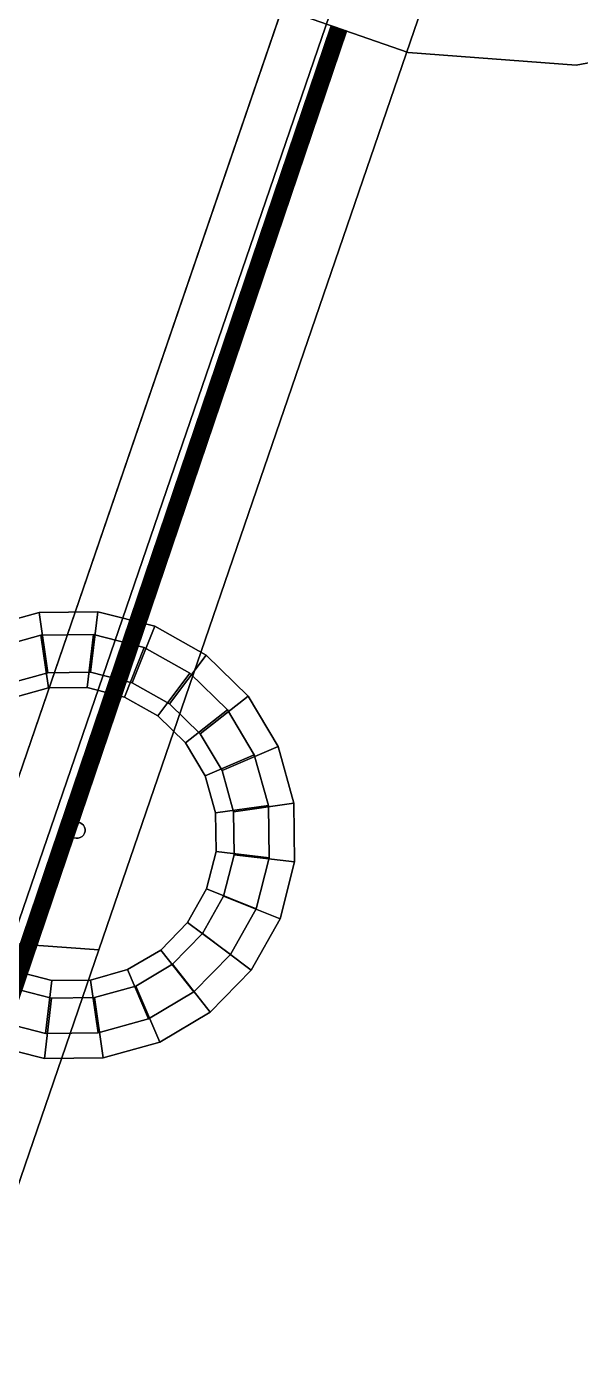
# Model space of a CAD drawing. Header units: inches. Extents: x -2 to 2474, y 1 to 287.
# Drawn here: x 166.572 to 166.795, y 174.72 to 175.261 of the extents above; entities that cross this region are included whole.
import ezdxf

# ---------------------------------------------------------------- set-up
doc = ezdxf.new("R2010")
doc.units = ezdxf.units.IN
doc.header["$MEASUREMENT"] = 0
doc.layers.add('DLX_LUM', color=7, linetype='Continuous', true_color=0xffd400)

msp = doc.modelspace()

# ---------------------------------------------------------------- linework, layer by layer
at = {"layer": 'DLX_LUM'}
for points in [[(166.74623, 175.47565, 0), (166.54977, 174.90265, 0)], [(166.54977, 174.90265, 0), (166.74623, 175.47565, 0)], [(166.74319, 175.46679, 0), (166.54977, 174.90265, 0)], [(166.54977, 174.90265, 0), (166.74319, 175.46679, 0)], [(166.56608, 174.89168, 0), (166.76189, 175.46279, 0)], [(166.76189, 175.46279, 0), (166.56608, 174.89168, 0)], [(166.76189, 175.46279, 0), (166.56608, 174.89168, 0)], [(166.56608, 174.89168, 0), (166.76189, 175.46279, 0)], [(166.79519, 175.45418, 0), (166.6015, 174.88925, 0)], [(166.6015, 174.88925, 0), (166.79519, 175.45418, 0)], [(166.6015, 174.88925, 0), (166.79519, 175.45418, 0)], [(166.79519, 175.45418, 0), (166.6015, 174.88925, 0)], [(166.72607, 175.2508, 0), (166.66196, 175.27327, 0)], [(166.66196, 175.27327, 0), (166.72607, 175.2508, 0)], [(166.66196, 175.27327, 0), (166.72607, 175.2508, 0)], [(166.72607, 175.2508, 0), (166.66196, 175.27327, 0)], [(166.20356, 173.80926, 0), (166.69542, 175.26155, 0)], [(166.69542, 175.26155, 0), (166.20356, 173.80926, 0)], [(166.20367, 173.80816, 0), (166.69586, 175.26139, 0)], [(166.69586, 175.26139, 0), (166.20367, 173.80816, 0)], [(166.20368, 173.81048, 0), (166.69517, 175.26163, 0)], [(166.69517, 175.26163, 0), (166.20368, 173.81048, 0)], [(166.20403, 173.80724, 0), (166.69646, 175.26118, 0)], [(166.69646, 175.26118, 0), (166.20403, 173.80724, 0)], [(166.69512, 175.26165, 0), (166.20405, 173.81172, 0)], [(166.20405, 173.81172, 0), (166.69512, 175.26165, 0)], [(166.2046, 173.80657, 0), (166.69717, 175.26093, 0)], [(166.69717, 175.26093, 0), (166.2046, 173.80657, 0)], [(166.69528, 175.2616, 0), (166.20463, 173.81291, 0)], [(166.20463, 173.81291, 0), (166.69528, 175.2616, 0)], [(166.20535, 173.80619, 0), (166.69796, 175.26066, 0)], [(166.69796, 175.26066, 0), (166.20535, 173.80619, 0)], [(166.69564, 175.26147, 0), (166.20538, 173.81396, 0)], [(166.20538, 173.81396, 0), (166.69564, 175.26147, 0)], [(166.20623, 173.80614, 0), (166.69875, 175.26038, 0)], [(166.69875, 175.26038, 0), (166.20623, 173.80614, 0)], [(166.69616, 175.26129, 0), (166.20626, 173.8148, 0)], [(166.20626, 173.8148, 0), (166.69616, 175.26129, 0)], [(166.20716, 173.80641, 0), (166.69951, 175.26011, 0)], [(166.69951, 175.26011, 0), (166.20716, 173.80641, 0)], [(166.69683, 175.26105, 0), (166.2072, 173.81538, 0)], [(166.2072, 173.81538, 0), (166.69683, 175.26105, 0)], [(166.2081, 173.80698, 0), (166.70018, 175.25988, 0)], [(166.70018, 175.25988, 0), (166.2081, 173.80698, 0)], [(166.69759, 175.26079, 0), (166.20814, 173.81565, 0)], [(166.20814, 173.81565, 0), (166.69759, 175.26079, 0)], [(166.20898, 173.80783, 0), (166.7007, 175.25969, 0)], [(166.7007, 175.25969, 0), (166.20898, 173.80783, 0)], [(166.69838, 175.26051, 0), (166.20901, 173.81559, 0)], [(166.20901, 173.81559, 0), (166.69838, 175.26051, 0)], [(166.20973, 173.80888, 0), (166.70106, 175.25957, 0)], [(166.70106, 175.25957, 0), (166.20973, 173.80888, 0)], [(166.69917, 175.26023, 0), (166.20976, 173.81522, 0)], [(166.20976, 173.81522, 0), (166.69917, 175.26023, 0)], [(166.21031, 173.81007, 0), (166.70122, 175.25952, 0)], [(166.70122, 175.25952, 0), (166.21031, 173.81007, 0)], [(166.69988, 175.25999, 0), (166.21033, 173.81455, 0)], [(166.21033, 173.81455, 0), (166.69988, 175.25999, 0)], [(166.70117, 175.25953, 0), (166.21068, 173.81131, 0)], [(166.21068, 173.81131, 0), (166.70117, 175.25953, 0)], [(166.70048, 175.25978, 0), (166.21069, 173.81363, 0)], [(166.21069, 173.81363, 0), (166.70048, 175.25978, 0)], [(166.70092, 175.25962, 0), (166.21081, 173.81253, 0)], [(166.21081, 173.81253, 0), (166.70092, 175.25962, 0)], [(166.69646, 175.26118, 0), (166.69586, 175.26139, 0)], [(166.69586, 175.26139, 0), (166.69646, 175.26118, 0)], [(166.69616, 175.26129, 0), (166.69683, 175.26105, 0)], [(166.69683, 175.26105, 0), (166.69616, 175.26129, 0)], [(166.69717, 175.26093, 0), (166.69646, 175.26118, 0)], [(166.69646, 175.26118, 0), (166.69717, 175.26093, 0)], [(166.69683, 175.26105, 0), (166.69759, 175.26079, 0)], [(166.69759, 175.26079, 0), (166.69683, 175.26105, 0)], [(166.69796, 175.26066, 0), (166.69717, 175.26093, 0)], [(166.69717, 175.26093, 0), (166.69796, 175.26066, 0)], [(166.69759, 175.26079, 0), (166.69838, 175.26051, 0)], [(166.69838, 175.26051, 0), (166.69759, 175.26079, 0)], [(166.69875, 175.26038, 0), (166.69796, 175.26066, 0)], [(166.69796, 175.26066, 0), (166.69875, 175.26038, 0)], [(166.69838, 175.26051, 0), (166.69917, 175.26023, 0)], [(166.69917, 175.26023, 0), (166.69838, 175.26051, 0)], [(166.69951, 175.26011, 0), (166.69875, 175.26038, 0)], [(166.69875, 175.26038, 0), (166.69951, 175.26011, 0)], [(166.69917, 175.26023, 0), (166.69988, 175.25999, 0)], [(166.69988, 175.25999, 0), (166.69917, 175.26023, 0)], [(166.70018, 175.25988, 0), (166.69951, 175.26011, 0)], [(166.69951, 175.26011, 0), (166.70018, 175.25988, 0)], [(166.69988, 175.25999, 0), (166.70048, 175.25978, 0)], [(166.70048, 175.25978, 0), (166.69988, 175.25999, 0)], [(166.7007, 175.25969, 0), (166.70018, 175.25988, 0)], [(166.70018, 175.25988, 0), (166.7007, 175.25969, 0)], [(166.70048, 175.25978, 0), (166.70092, 175.25962, 0)], [(166.70092, 175.25962, 0), (166.70048, 175.25978, 0)], [(166.70106, 175.25957, 0), (166.7007, 175.25969, 0)], [(166.7007, 175.25969, 0), (166.70106, 175.25957, 0)], [(166.70092, 175.25962, 0), (166.70117, 175.25953, 0)], [(166.70117, 175.25953, 0), (166.70092, 175.25962, 0)], [(166.70122, 175.25952, 0), (166.70106, 175.25957, 0)], [(166.70106, 175.25957, 0), (166.70122, 175.25952, 0)], [(166.70117, 175.25953, 0), (166.70122, 175.25952, 0)], [(166.70122, 175.25952, 0), (166.70117, 175.25953, 0)], [(166.86058, 175.25828, 0), (166.79381, 175.24569, 0)], [(166.79381, 175.24569, 0), (166.86058, 175.25828, 0)], [(166.79381, 175.24569, 0), (166.86058, 175.25828, 0)], [(166.86058, 175.25828, 0), (166.79381, 175.24569, 0)], [(166.79381, 175.24569, 0), (166.72607, 175.2508, 0)], [(166.72607, 175.2508, 0), (166.79381, 175.24569, 0)], [(166.72607, 175.2508, 0), (166.72607, 175.2508, 0)], [(166.72607, 175.2508, 0), (166.79381, 175.24569, 0)], [(166.79381, 175.24569, 0), (166.72607, 175.2508, 0)], [(166.72607, 175.2508, 0), (166.72607, 175.2508, 0)], [(166.79381, 175.24569, 0), (166.79381, 175.24569, 0)], [(166.79381, 175.24569, 0), (166.79381, 175.24569, 0)], [(166.57739, 175.02518, 0), (166.55459, 175.01878, 0)], [(166.55459, 175.01878, 0), (166.57739, 175.02518, 0)], [(166.60106, 175.02546, 0), (166.57739, 175.02518, 0)], [(166.57739, 175.02518, 0), (166.60106, 175.02546, 0)], [(166.58087, 175.00089, 0), (166.57739, 175.02518, 0)], [(166.57739, 175.02518, 0), (166.58087, 175.00089, 0)], [(166.59815, 175.00109, 0), (166.60106, 175.02546, 0)], [(166.60106, 175.02546, 0), (166.59815, 175.00109, 0)], [(166.624, 175.0196, 0), (166.60106, 175.02546, 0)], [(166.60106, 175.02546, 0), (166.624, 175.0196, 0)], [(166.61488, 174.99682, 0), (166.624, 175.0196, 0)], [(166.624, 175.0196, 0), (166.61488, 174.99682, 0)], [(166.64465, 175.00801, 0), (166.624, 175.0196, 0)], [(166.624, 175.0196, 0), (166.64465, 175.00801, 0)], [(166.57812, 175.01604, 0), (166.55777, 175.01033, 0)], [(166.55777, 175.01033, 0), (166.57812, 175.01604, 0)], [(166.59926, 175.01629, 0), (166.57812, 175.01604, 0)], [(166.57812, 175.01604, 0), (166.59926, 175.01629, 0)], [(166.57812, 175.01604, 0), (166.58118, 174.99475, 0)], [(166.58118, 174.99475, 0), (166.57812, 175.01604, 0)], [(166.59926, 175.01629, 0), (166.59671, 174.99493, 0)], [(166.59671, 174.99493, 0), (166.59926, 175.01629, 0)], [(166.61975, 175.01106, 0), (166.59926, 175.01629, 0)], [(166.59926, 175.01629, 0), (166.61975, 175.01106, 0)], [(166.61975, 175.01106, 0), (166.61175, 174.99109, 0)], [(166.61175, 174.99109, 0), (166.61975, 175.01106, 0)], [(166.63818, 175.00071, 0), (166.61975, 175.01106, 0)], [(166.61975, 175.01106, 0), (166.63818, 175.00071, 0)], [(166.62994, 174.98836, 0), (166.64465, 175.00801, 0)], [(166.64465, 175.00801, 0), (166.62994, 174.98836, 0)], [(166.66159, 174.99146, 0), (166.64465, 175.00801, 0)], [(166.64465, 175.00801, 0), (166.66159, 174.99146, 0)], [(166.56425, 174.99622, 0), (166.58087, 175.00089, 0)], [(166.58087, 175.00089, 0), (166.56425, 174.99622, 0)], [(166.58087, 175.00089, 0), (166.59815, 175.00109, 0)], [(166.59815, 175.00109, 0), (166.58087, 175.00089, 0)], [(166.59815, 175.00109, 0), (166.61488, 174.99682, 0)], [(166.61488, 174.99682, 0), (166.59815, 175.00109, 0)], [(166.61488, 174.99682, 0), (166.62994, 174.98836, 0)], [(166.62994, 174.98836, 0), (166.61488, 174.99682, 0)], [(166.63818, 175.00071, 0), (166.62529, 174.98349, 0)], [(166.62529, 174.98349, 0), (166.63818, 175.00071, 0)], [(166.65331, 174.98594, 0), (166.63818, 175.00071, 0)], [(166.63818, 175.00071, 0), (166.65331, 174.98594, 0)], [(166.56623, 174.99056, 0), (166.58118, 174.99475, 0)], [(166.58118, 174.99475, 0), (166.56623, 174.99056, 0)], [(166.58118, 174.99475, 0), (166.59671, 174.99493, 0)], [(166.59671, 174.99493, 0), (166.58118, 174.99475, 0)], [(166.59671, 174.99493, 0), (166.61175, 174.99109, 0)], [(166.61175, 174.99109, 0), (166.59671, 174.99493, 0)], [(166.64229, 174.97629, 0), (166.66159, 174.99146, 0)], [(166.66159, 174.99146, 0), (166.64229, 174.97629, 0)], [(166.67367, 174.9711, 0), (166.66159, 174.99146, 0)], [(166.66159, 174.99146, 0), (166.67367, 174.9711, 0)], [(166.61175, 174.99109, 0), (166.62529, 174.98349, 0)], [(166.62529, 174.98349, 0), (166.61175, 174.99109, 0)], [(166.62994, 174.98836, 0), (166.64229, 174.97629, 0)], [(166.64229, 174.97629, 0), (166.62994, 174.98836, 0)], [(166.65331, 174.98594, 0), (166.6364, 174.97264, 0)], [(166.6364, 174.97264, 0), (166.65331, 174.98594, 0)], [(166.66409, 174.96775, 0), (166.65331, 174.98594, 0)], [(166.65331, 174.98594, 0), (166.66409, 174.96775, 0)], [(166.62529, 174.98349, 0), (166.6364, 174.97264, 0)], [(166.6364, 174.97264, 0), (166.62529, 174.98349, 0)], [(166.64229, 174.97629, 0), (166.65111, 174.96144, 0)], [(166.65111, 174.96144, 0), (166.64229, 174.97629, 0)], [(166.6364, 174.97264, 0), (166.64432, 174.95929, 0)], [(166.64432, 174.95929, 0), (166.6364, 174.97264, 0)], [(166.65111, 174.96144, 0), (166.67367, 174.9711, 0)], [(166.67367, 174.9711, 0), (166.65111, 174.96144, 0)], [(166.68007, 174.9483, 0), (166.67367, 174.9711, 0)], [(166.67367, 174.9711, 0), (166.68007, 174.9483, 0)], [(166.66409, 174.96775, 0), (166.64432, 174.95929, 0)], [(166.64432, 174.95929, 0), (166.66409, 174.96775, 0)], [(166.6698, 174.9474, 0), (166.66409, 174.96775, 0)], [(166.66409, 174.96775, 0), (166.6698, 174.9474, 0)], [(166.64432, 174.95929, 0), (166.64851, 174.94434, 0)], [(166.64851, 174.94434, 0), (166.64432, 174.95929, 0)], [(166.65111, 174.96144, 0), (166.65577, 174.94481, 0)], [(166.65577, 174.94481, 0), (166.65111, 174.96144, 0)], [(166.65577, 174.94481, 0), (166.68007, 174.9483, 0)], [(166.68007, 174.9483, 0), (166.65577, 174.94481, 0)], [(166.68035, 174.92462, 0), (166.68007, 174.9483, 0)], [(166.68007, 174.9483, 0), (166.68035, 174.92462, 0)], [(166.6698, 174.9474, 0), (166.64851, 174.94434, 0)], [(166.64851, 174.94434, 0), (166.6698, 174.9474, 0)], [(166.64851, 174.94434, 0), (166.6487, 174.92881, 0)], [(166.6487, 174.92881, 0), (166.64851, 174.94434, 0)], [(166.65577, 174.94481, 0), (166.65598, 174.92753, 0)], [(166.65598, 174.92753, 0), (166.65577, 174.94481, 0)], [(166.67006, 174.92626, 0), (166.6698, 174.9474, 0)], [(166.6698, 174.9474, 0), (166.67006, 174.92626, 0)], [(166.58968, 174.93859, 0), (166.58947, 174.93777, 0)], [(166.58947, 174.93777, 0), (166.58968, 174.93859, 0)], [(166.58947, 174.93777, 0), (166.58968, 174.93859, 0)], [(166.58968, 174.93859, 0), (166.58947, 174.93777, 0)], [(166.58947, 174.93777, 0), (166.58948, 174.93692, 0)], [(166.58948, 174.93692, 0), (166.58947, 174.93777, 0)], [(166.58947, 174.93777, 0), (166.58947, 174.93777, 0)], [(166.58948, 174.93692, 0), (166.58947, 174.93777, 0)], [(166.58947, 174.93777, 0), (166.58947, 174.93777, 0)], [(166.58947, 174.93777, 0), (166.58948, 174.93692, 0)], [(166.59009, 174.93933, 0), (166.58968, 174.93859, 0)], [(166.58968, 174.93859, 0), (166.59009, 174.93933, 0)], [(166.58968, 174.93859, 0), (166.59009, 174.93933, 0)], [(166.59009, 174.93933, 0), (166.58968, 174.93859, 0)], [(166.58968, 174.93859, 0), (166.58968, 174.93859, 0)], [(166.58968, 174.93859, 0), (166.58968, 174.93859, 0)], [(166.59069, 174.93993, 0), (166.59009, 174.93933, 0)], [(166.59009, 174.93933, 0), (166.59069, 174.93993, 0)], [(166.59009, 174.93933, 0), (166.59069, 174.93993, 0)], [(166.59069, 174.93993, 0), (166.59009, 174.93933, 0)], [(166.59009, 174.93933, 0), (166.59009, 174.93933, 0)], [(166.59009, 174.93933, 0), (166.59009, 174.93933, 0)], [(166.59141, 174.94036, 0), (166.59069, 174.93993, 0)], [(166.59069, 174.93993, 0), (166.59141, 174.94036, 0)], [(166.59069, 174.93993, 0), (166.59141, 174.94036, 0)], [(166.59141, 174.94036, 0), (166.59069, 174.93993, 0)], [(166.59069, 174.93993, 0), (166.59069, 174.93993, 0)], [(166.59069, 174.93993, 0), (166.59069, 174.93993, 0)], [(166.59223, 174.94059, 0), (166.59141, 174.94036, 0)], [(166.59141, 174.94036, 0), (166.59223, 174.94059, 0)], [(166.59141, 174.94036, 0), (166.59223, 174.94059, 0)], [(166.59223, 174.94059, 0), (166.59141, 174.94036, 0)], [(166.59141, 174.94036, 0), (166.59141, 174.94036, 0)], [(166.59141, 174.94036, 0), (166.59141, 174.94036, 0)], [(166.59307, 174.9406, 0), (166.59223, 174.94059, 0)], [(166.59223, 174.94059, 0), (166.59307, 174.9406, 0)], [(166.59223, 174.94059, 0), (166.59307, 174.9406, 0)], [(166.59307, 174.9406, 0), (166.59223, 174.94059, 0)], [(166.59223, 174.94059, 0), (166.59223, 174.94059, 0)], [(166.59223, 174.94059, 0), (166.59223, 174.94059, 0)], [(166.59389, 174.94039, 0), (166.59307, 174.9406, 0)], [(166.59307, 174.9406, 0), (166.59389, 174.94039, 0)], [(166.59307, 174.9406, 0), (166.59307, 174.9406, 0)], [(166.59307, 174.9406, 0), (166.59389, 174.94039, 0)], [(166.59389, 174.94039, 0), (166.59307, 174.9406, 0)], [(166.59307, 174.9406, 0), (166.59307, 174.9406, 0)], [(166.59463, 174.93998, 0), (166.59389, 174.94039, 0)], [(166.59389, 174.94039, 0), (166.59463, 174.93998, 0)], [(166.59389, 174.94039, 0), (166.59389, 174.94039, 0)], [(166.59389, 174.94039, 0), (166.59463, 174.93998, 0)], [(166.59463, 174.93998, 0), (166.59389, 174.94039, 0)], [(166.59389, 174.94039, 0), (166.59389, 174.94039, 0)], [(166.59523, 174.93939, 0), (166.59463, 174.93998, 0)], [(166.59463, 174.93998, 0), (166.59523, 174.93939, 0)], [(166.59463, 174.93998, 0), (166.59463, 174.93998, 0)], [(166.59463, 174.93998, 0), (166.59523, 174.93939, 0)], [(166.59523, 174.93939, 0), (166.59463, 174.93998, 0)], [(166.59463, 174.93998, 0), (166.59463, 174.93998, 0)], [(166.59567, 174.93866, 0), (166.59523, 174.93939, 0)], [(166.59523, 174.93939, 0), (166.59567, 174.93866, 0)], [(166.59523, 174.93939, 0), (166.59523, 174.93939, 0)], [(166.59523, 174.93939, 0), (166.59567, 174.93866, 0)], [(166.59567, 174.93866, 0), (166.59523, 174.93939, 0)], [(166.59523, 174.93939, 0), (166.59523, 174.93939, 0)], [(166.59589, 174.93784, 0), (166.59567, 174.93866, 0)], [(166.59567, 174.93866, 0), (166.59589, 174.93784, 0)], [(166.59567, 174.93866, 0), (166.59567, 174.93866, 0)], [(166.59567, 174.93866, 0), (166.59589, 174.93784, 0)], [(166.59589, 174.93784, 0), (166.59567, 174.93866, 0)], [(166.59567, 174.93866, 0), (166.59567, 174.93866, 0)], [(166.59591, 174.937, 0), (166.59589, 174.93784, 0)], [(166.59589, 174.93784, 0), (166.59591, 174.937, 0)], [(166.59589, 174.93784, 0), (166.59589, 174.93784, 0)], [(166.59589, 174.93784, 0), (166.59591, 174.937, 0)], [(166.59591, 174.937, 0), (166.59589, 174.93784, 0)], [(166.59589, 174.93784, 0), (166.59589, 174.93784, 0)], [(166.58948, 174.93692, 0), (166.58971, 174.93611, 0)], [(166.58971, 174.93611, 0), (166.58948, 174.93692, 0)], [(166.58948, 174.93692, 0), (166.58948, 174.93692, 0)], [(166.58971, 174.93611, 0), (166.58948, 174.93692, 0)], [(166.58948, 174.93692, 0), (166.58948, 174.93692, 0)], [(166.58948, 174.93692, 0), (166.58971, 174.93611, 0)], [(166.58971, 174.93611, 0), (166.59014, 174.93538, 0)], [(166.59014, 174.93538, 0), (166.58971, 174.93611, 0)], [(166.58971, 174.93611, 0), (166.58971, 174.93611, 0)], [(166.59014, 174.93538, 0), (166.58971, 174.93611, 0)], [(166.58971, 174.93611, 0), (166.58971, 174.93611, 0)], [(166.58971, 174.93611, 0), (166.59014, 174.93538, 0)], [(166.59014, 174.93538, 0), (166.59075, 174.93479, 0)], [(166.59075, 174.93479, 0), (166.59014, 174.93538, 0)], [(166.59014, 174.93538, 0), (166.59014, 174.93538, 0)], [(166.59075, 174.93479, 0), (166.59014, 174.93538, 0)], [(166.59014, 174.93538, 0), (166.59014, 174.93538, 0)], [(166.59014, 174.93538, 0), (166.59075, 174.93479, 0)], [(166.59075, 174.93479, 0), (166.59149, 174.93438, 0)], [(166.59149, 174.93438, 0), (166.59075, 174.93479, 0)], [(166.59149, 174.93438, 0), (166.59075, 174.93479, 0)], [(166.59075, 174.93479, 0), (166.59075, 174.93479, 0)], [(166.59075, 174.93479, 0), (166.59149, 174.93438, 0)], [(166.59075, 174.93479, 0), (166.59075, 174.93479, 0)], [(166.59149, 174.93438, 0), (166.5923, 174.93417, 0)], [(166.5923, 174.93417, 0), (166.59149, 174.93438, 0)], [(166.59149, 174.93438, 0), (166.59149, 174.93438, 0)], [(166.5923, 174.93417, 0), (166.59149, 174.93438, 0)], [(166.59149, 174.93438, 0), (166.59149, 174.93438, 0)], [(166.59149, 174.93438, 0), (166.5923, 174.93417, 0)], [(166.5923, 174.93417, 0), (166.59315, 174.93418, 0)], [(166.59315, 174.93418, 0), (166.5923, 174.93417, 0)], [(166.59315, 174.93418, 0), (166.5923, 174.93417, 0)], [(166.5923, 174.93417, 0), (166.59315, 174.93418, 0)], [(166.5923, 174.93417, 0), (166.5923, 174.93417, 0)], [(166.5923, 174.93417, 0), (166.5923, 174.93417, 0)], [(166.59315, 174.93418, 0), (166.59396, 174.93441, 0)], [(166.59396, 174.93441, 0), (166.59315, 174.93418, 0)], [(166.59396, 174.93441, 0), (166.59315, 174.93418, 0)], [(166.59315, 174.93418, 0), (166.59396, 174.93441, 0)], [(166.59315, 174.93418, 0), (166.59315, 174.93418, 0)], [(166.59315, 174.93418, 0), (166.59315, 174.93418, 0)], [(166.59396, 174.93441, 0), (166.59469, 174.93484, 0)], [(166.59469, 174.93484, 0), (166.59396, 174.93441, 0)], [(166.59469, 174.93484, 0), (166.59396, 174.93441, 0)], [(166.59396, 174.93441, 0), (166.59469, 174.93484, 0)], [(166.59396, 174.93441, 0), (166.59396, 174.93441, 0)], [(166.59396, 174.93441, 0), (166.59396, 174.93441, 0)], [(166.59469, 174.93484, 0), (166.59528, 174.93544, 0)], [(166.59528, 174.93544, 0), (166.59469, 174.93484, 0)], [(166.59528, 174.93544, 0), (166.59469, 174.93484, 0)], [(166.59469, 174.93484, 0), (166.59528, 174.93544, 0)], [(166.59469, 174.93484, 0), (166.59469, 174.93484, 0)], [(166.59469, 174.93484, 0), (166.59469, 174.93484, 0)], [(166.59528, 174.93544, 0), (166.5957, 174.93618, 0)], [(166.5957, 174.93618, 0), (166.59528, 174.93544, 0)], [(166.5957, 174.93618, 0), (166.59528, 174.93544, 0)], [(166.59528, 174.93544, 0), (166.5957, 174.93618, 0)], [(166.59528, 174.93544, 0), (166.59528, 174.93544, 0)], [(166.59528, 174.93544, 0), (166.59528, 174.93544, 0)], [(166.5957, 174.93618, 0), (166.59591, 174.937, 0)], [(166.59591, 174.937, 0), (166.5957, 174.93618, 0)], [(166.59591, 174.937, 0), (166.5957, 174.93618, 0)], [(166.5957, 174.93618, 0), (166.59591, 174.937, 0)], [(166.5957, 174.93618, 0), (166.5957, 174.93618, 0)], [(166.5957, 174.93618, 0), (166.5957, 174.93618, 0)], [(166.59591, 174.937, 0), (166.59591, 174.937, 0)], [(166.59591, 174.937, 0), (166.59591, 174.937, 0)], [(166.6487, 174.92881, 0), (166.64485, 174.91377, 0)], [(166.64485, 174.91377, 0), (166.6487, 174.92881, 0)], [(166.67006, 174.92626, 0), (166.6487, 174.92881, 0)], [(166.6487, 174.92881, 0), (166.67006, 174.92626, 0)], [(166.65598, 174.92753, 0), (166.6517, 174.9108, 0)], [(166.6517, 174.9108, 0), (166.65598, 174.92753, 0)], [(166.65598, 174.92753, 0), (166.68035, 174.92462, 0)], [(166.68035, 174.92462, 0), (166.65598, 174.92753, 0)], [(166.66482, 174.90577, 0), (166.67006, 174.92626, 0)], [(166.67006, 174.92626, 0), (166.66482, 174.90577, 0)], [(166.67449, 174.90168, 0), (166.68035, 174.92462, 0)], [(166.68035, 174.92462, 0), (166.67449, 174.90168, 0)], [(166.64485, 174.91377, 0), (166.63725, 174.90023, 0)], [(166.63725, 174.90023, 0), (166.64485, 174.91377, 0)], [(166.6517, 174.9108, 0), (166.64324, 174.89574, 0)], [(166.64324, 174.89574, 0), (166.6517, 174.9108, 0)], [(166.66482, 174.90577, 0), (166.64485, 174.91377, 0)], [(166.64485, 174.91377, 0), (166.66482, 174.90577, 0)], [(166.6517, 174.9108, 0), (166.67449, 174.90168, 0)], [(166.67449, 174.90168, 0), (166.6517, 174.9108, 0)], [(166.65447, 174.88734, 0), (166.66482, 174.90577, 0)], [(166.66482, 174.90577, 0), (166.65447, 174.88734, 0)], [(166.63725, 174.90023, 0), (166.6264, 174.88912, 0)], [(166.6264, 174.88912, 0), (166.63725, 174.90023, 0)], [(166.63725, 174.90023, 0), (166.65447, 174.88734, 0)], [(166.65447, 174.88734, 0), (166.63725, 174.90023, 0)], [(166.66289, 174.88103, 0), (166.67449, 174.90168, 0)], [(166.67449, 174.90168, 0), (166.66289, 174.88103, 0)], [(166.64324, 174.89574, 0), (166.63117, 174.88339, 0)], [(166.63117, 174.88339, 0), (166.64324, 174.89574, 0)], [(166.64324, 174.89574, 0), (166.66289, 174.88103, 0)], [(166.66289, 174.88103, 0), (166.64324, 174.89574, 0)], [(166.6015, 174.88925, 0), (166.39457, 174.28567, 0)], [(166.39457, 174.28567, 0), (166.6015, 174.88925, 0)], [(166.6015, 174.88925, 0), (166.39457, 174.28567, 0)], [(166.39457, 174.28567, 0), (166.6015, 174.88925, 0)], [(166.56608, 174.89168, 0), (166.6015, 174.88925, 0)], [(166.56608, 174.89168, 0), (166.6015, 174.88925, 0)], [(166.6015, 174.88925, 0), (166.56608, 174.89168, 0)], [(166.6015, 174.88925, 0), (166.56608, 174.89168, 0)], [(166.6264, 174.88912, 0), (166.61305, 174.8812, 0)], [(166.61305, 174.8812, 0), (166.6264, 174.88912, 0)], [(166.6397, 174.87221, 0), (166.6264, 174.88912, 0)], [(166.6264, 174.88912, 0), (166.6397, 174.87221, 0)], [(166.63117, 174.88339, 0), (166.61632, 174.87457, 0)], [(166.61632, 174.87457, 0), (166.63117, 174.88339, 0)], [(166.63117, 174.88339, 0), (166.64635, 174.86409, 0)], [(166.64635, 174.86409, 0), (166.63117, 174.88339, 0)], [(166.6397, 174.87221, 0), (166.65447, 174.88734, 0)], [(166.65447, 174.88734, 0), (166.6397, 174.87221, 0)], [(166.58257, 174.87682, 0), (166.56753, 174.88067, 0)], [(166.56753, 174.88067, 0), (166.58257, 174.87682, 0)], [(166.61305, 174.8812, 0), (166.5981, 174.87701, 0)], [(166.5981, 174.87701, 0), (166.61305, 174.8812, 0)], [(166.62151, 174.86143, 0), (166.61305, 174.8812, 0)], [(166.61305, 174.8812, 0), (166.62151, 174.86143, 0)], [(166.66289, 174.88103, 0), (166.64635, 174.86409, 0)], [(166.64635, 174.86409, 0), (166.66289, 174.88103, 0)], [(166.58242, 174.8697, 0), (166.56569, 174.87398, 0)], [(166.56569, 174.87398, 0), (166.58242, 174.8697, 0)], [(166.58002, 174.85546, 0), (166.58257, 174.87682, 0)], [(166.58257, 174.87682, 0), (166.58002, 174.85546, 0)], [(166.5981, 174.87701, 0), (166.58257, 174.87682, 0)], [(166.58257, 174.87682, 0), (166.5981, 174.87701, 0)], [(166.60116, 174.85572, 0), (166.5981, 174.87701, 0)], [(166.5981, 174.87701, 0), (166.60116, 174.85572, 0)], [(166.61632, 174.87457, 0), (166.59969, 174.86991, 0)], [(166.59969, 174.86991, 0), (166.61632, 174.87457, 0)], [(166.61632, 174.87457, 0), (166.62598, 174.85201, 0)], [(166.62598, 174.85201, 0), (166.61632, 174.87457, 0)], [(166.62151, 174.86143, 0), (166.6397, 174.87221, 0)], [(166.6397, 174.87221, 0), (166.62151, 174.86143, 0)], [(166.58242, 174.8697, 0), (166.5795, 174.84533, 0)], [(166.5795, 174.84533, 0), (166.58242, 174.8697, 0)], [(166.59969, 174.86991, 0), (166.58242, 174.8697, 0)], [(166.58242, 174.8697, 0), (166.59969, 174.86991, 0)], [(166.59969, 174.86991, 0), (166.60318, 174.84561, 0)], [(166.60318, 174.84561, 0), (166.59969, 174.86991, 0)], [(166.60116, 174.85572, 0), (166.62151, 174.86143, 0)], [(166.62151, 174.86143, 0), (166.60116, 174.85572, 0)], [(166.64635, 174.86409, 0), (166.62598, 174.85201, 0)], [(166.62598, 174.85201, 0), (166.64635, 174.86409, 0)], [(166.55953, 174.8607, 0), (166.58002, 174.85546, 0)], [(166.58002, 174.85546, 0), (166.55953, 174.8607, 0)], [(166.5795, 174.84533, 0), (166.55656, 174.85119, 0)], [(166.55656, 174.85119, 0), (166.5795, 174.84533, 0)], [(166.58002, 174.85546, 0), (166.60116, 174.85572, 0)], [(166.60116, 174.85572, 0), (166.58002, 174.85546, 0)], [(166.62598, 174.85201, 0), (166.60318, 174.84561, 0)], [(166.60318, 174.84561, 0), (166.62598, 174.85201, 0)], [(166.60318, 174.84561, 0), (166.5795, 174.84533, 0)], [(166.5795, 174.84533, 0), (166.60318, 174.84561, 0)]]:
    msp.add_polyline3d(points, dxfattribs=at)

doc.saveas('drawing.dxf')
